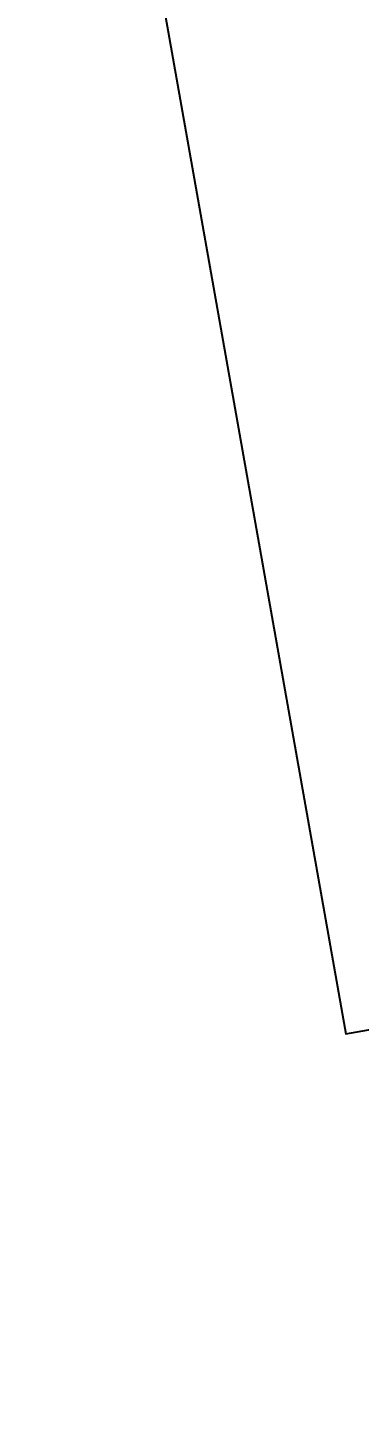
# Model space of a CAD drawing. Header units: millimetres. Extents: x 0 to 8967983, y -224399 to 13801.
# Drawn here: x 69280.73 to 69282.64, y -193809.95 to -193802.03 of the extents above; entities that cross this region are included whole.
import ezdxf
from ezdxf import colors
from ezdxf.entities.mleader import LeaderData, LeaderLine
from ezdxf.math import Vec2, Vec3

# ---------------------------------------------------------------- set-up
doc = ezdxf.new("R2010")
doc.units = ezdxf.units.MM
doc.header["$LTSCALE"] = 10
doc.layers.add('Архитектура', color=251, linetype='Continuous')
doc.layers.get('0').off()
doc.layers.get('0').freeze()
doc.styles.add('ISOCPEUR', font='isocpeur.TTF', dxfattribs={"width": 0.7})

# ---------------------------------------------------------------- blocks, each defined once
blk = doc.blocks.new('_DOTSMALL')
at = {"color": 0, "linetype": 'ByBlock', "const_width": 0.5}
blk.add_lwpolyline([(-0.0625, 0, 1), (0.0625, 0, 1)], format="xyb", close=True, dxfattribs=at)

msp = doc.modelspace()

# ---------------------------------------------------------------- linework, layer by layer
at = {"layer": 'Архитектура', "lineweight": 25, "transparency": 33554684}
msp.add_lwpolyline([(69281.5186, -193801.9387), (69282.5612, -193807.8213), (69284.482, -193807.4808), (69284.9972, -193806.8942), (69284.912, -193806.414), (69283.8316, -193806.6055), (69282.9592, -193801.6834)], dxfattribs=at)
msp.add_lwpolyline([(69281.5186, -193801.9387), (69282.5612, -193807.8213), (69284.482, -193807.4808), (69284.9972, -193806.8942), (69284.912, -193806.414), (69283.8316, -193806.6055), (69282.9592, -193801.6834)], dxfattribs=at)
msp.add_lwpolyline([(69281.5186, -193801.9387), (69282.5612, -193807.8213), (69284.482, -193807.4808), (69284.9972, -193806.8942), (69284.912, -193806.414), (69283.8316, -193806.6055), (69282.9592, -193801.6834)], dxfattribs=at)
msp.add_lwpolyline([(69281.5186, -193801.9387), (69282.5612, -193807.8213), (69284.482, -193807.4808), (69284.9972, -193806.8942), (69284.912, -193806.414), (69283.8316, -193806.6055), (69282.9592, -193801.6834)], dxfattribs=at)
msp.add_lwpolyline([(69281.5186, -193801.9387), (69282.5612, -193807.8213), (69284.482, -193807.4808), (69284.9972, -193806.8942), (69284.912, -193806.414), (69283.8316, -193806.6055), (69282.9592, -193801.6834)], dxfattribs=at)
msp.add_lwpolyline([(69281.5186, -193801.9387), (69282.5612, -193807.8213), (69284.482, -193807.4808), (69284.9972, -193806.8942), (69284.912, -193806.414), (69283.8316, -193806.6055), (69282.9592, -193801.6834)], dxfattribs=at)
msp.add_lwpolyline([(69281.5186, -193801.9387), (69282.5612, -193807.8213), (69284.482, -193807.4808), (69284.9972, -193806.8942), (69284.912, -193806.414), (69283.8316, -193806.6055), (69282.9592, -193801.6834)], dxfattribs=at)
msp.add_lwpolyline([(69281.5186, -193801.9387), (69282.5612, -193807.8213), (69284.482, -193807.4808), (69284.9972, -193806.8942), (69284.912, -193806.414), (69283.8316, -193806.6055), (69282.9592, -193801.6834)], dxfattribs=at)
msp.add_lwpolyline([(69281.5186, -193801.9387), (69282.5612, -193807.8213), (69284.482, -193807.4808), (69284.9972, -193806.8942), (69284.912, -193806.414), (69283.8316, -193806.6055), (69282.9592, -193801.6834)], dxfattribs=at)
msp.add_lwpolyline([(69281.5186, -193801.9387), (69282.5612, -193807.8213), (69284.482, -193807.4808), (69284.9972, -193806.8942), (69284.912, -193806.414), (69283.8316, -193806.6055), (69282.9592, -193801.6834)], dxfattribs=at)
msp.add_lwpolyline([(69281.5186, -193801.9387), (69282.5612, -193807.8213), (69284.482, -193807.4808), (69284.9972, -193806.8942), (69284.912, -193806.414), (69283.8316, -193806.6055), (69282.9592, -193801.6834)], dxfattribs=at)
msp.add_lwpolyline([(69281.5186, -193801.9387), (69282.5612, -193807.8213), (69284.482, -193807.4808), (69284.9972, -193806.8942), (69284.912, -193806.414), (69283.8316, -193806.6055), (69282.9592, -193801.6834)], dxfattribs=at)
msp.add_lwpolyline([(69281.5186, -193801.9387), (69282.5612, -193807.8213), (69284.482, -193807.4808), (69284.9972, -193806.8942), (69284.912, -193806.414), (69283.8316, -193806.6055), (69282.9592, -193801.6834)], dxfattribs=at)
msp.add_lwpolyline([(69281.5186, -193801.9387), (69282.5612, -193807.8213), (69284.482, -193807.4808), (69284.9972, -193806.8942), (69284.912, -193806.414), (69283.8316, -193806.6055), (69282.9592, -193801.6834)], dxfattribs=at)
msp.add_lwpolyline([(69281.5186, -193801.9387), (69282.5612, -193807.8213), (69284.482, -193807.4808), (69284.9972, -193806.8942), (69284.912, -193806.414), (69283.8316, -193806.6055), (69282.9592, -193801.6834)], dxfattribs=at)
msp.add_lwpolyline([(69281.5186, -193801.9387), (69282.5612, -193807.8213), (69284.482, -193807.4808), (69284.9972, -193806.8942), (69284.912, -193806.414), (69283.8316, -193806.6055), (69282.9592, -193801.6834)], dxfattribs=at)
msp.add_lwpolyline([(69281.5186, -193801.9387), (69282.5612, -193807.8213), (69284.482, -193807.4808), (69284.9972, -193806.8942), (69284.912, -193806.414), (69283.8316, -193806.6055), (69282.9592, -193801.6834)], dxfattribs=at)
msp.add_lwpolyline([(69281.5186, -193801.9387), (69282.5612, -193807.8213), (69284.482, -193807.4808), (69284.9972, -193806.8942), (69284.912, -193806.414), (69283.8316, -193806.6055), (69282.9592, -193801.6834)], dxfattribs=at)
msp.add_lwpolyline([(69281.5186, -193801.9387), (69282.5612, -193807.8213), (69284.482, -193807.4808), (69284.9972, -193806.8942), (69284.912, -193806.414), (69283.8316, -193806.6055), (69282.9592, -193801.6834)], dxfattribs=at)
msp.add_lwpolyline([(69281.5186, -193801.9387), (69282.5612, -193807.8213), (69284.482, -193807.4808), (69284.9972, -193806.8942), (69284.912, -193806.414), (69283.8316, -193806.6055), (69282.9592, -193801.6834)], dxfattribs=at)
msp.add_lwpolyline([(69281.5186, -193801.9387), (69282.5612, -193807.8213), (69284.482, -193807.4808), (69284.9972, -193806.8942), (69284.912, -193806.414), (69283.8316, -193806.6055), (69282.9592, -193801.6834)], dxfattribs=at)
msp.add_lwpolyline([(69281.5186, -193801.9387), (69282.5612, -193807.8213), (69284.482, -193807.4808), (69284.9972, -193806.8942), (69284.912, -193806.414), (69283.8316, -193806.6055), (69282.9592, -193801.6834)], dxfattribs=at)
msp.add_lwpolyline([(69281.5186, -193801.9387), (69282.5612, -193807.8213), (69284.482, -193807.4808), (69284.9972, -193806.8942), (69284.912, -193806.414), (69283.8316, -193806.6055), (69282.9592, -193801.6834)], dxfattribs=at)
msp.add_lwpolyline([(69281.5186, -193801.9387), (69282.5612, -193807.8213), (69284.482, -193807.4808), (69284.9972, -193806.8942), (69284.912, -193806.414), (69283.8316, -193806.6055), (69282.9592, -193801.6834)], dxfattribs=at)
msp.add_lwpolyline([(69281.5186, -193801.9387), (69282.5612, -193807.8213), (69284.482, -193807.4808), (69284.9972, -193806.8942), (69284.912, -193806.414), (69283.8316, -193806.6055), (69282.9592, -193801.6834)], dxfattribs=at)
msp.add_lwpolyline([(69281.5186, -193801.9387), (69282.5612, -193807.8213), (69284.482, -193807.4808), (69284.9972, -193806.8942), (69284.912, -193806.414), (69283.8316, -193806.6055), (69282.9592, -193801.6834)], dxfattribs=at)
msp.add_lwpolyline([(69281.5186, -193801.9387), (69282.5612, -193807.8213), (69284.482, -193807.4808), (69284.9972, -193806.8942), (69284.912, -193806.414), (69283.8316, -193806.6055), (69282.9592, -193801.6834)], dxfattribs=at)
msp.add_lwpolyline([(69281.5186, -193801.9387), (69282.5612, -193807.8213), (69284.482, -193807.4808), (69284.9972, -193806.8942), (69284.912, -193806.414), (69283.8316, -193806.6055), (69282.9592, -193801.6834)], dxfattribs=at)
msp.add_lwpolyline([(69281.5186, -193801.9387), (69282.5612, -193807.8213), (69284.482, -193807.4808), (69284.9972, -193806.8942), (69284.912, -193806.414), (69283.8316, -193806.6055), (69282.9592, -193801.6834)], dxfattribs=at)
msp.add_lwpolyline([(69281.5186, -193801.9387), (69282.5612, -193807.8213), (69284.482, -193807.4808), (69284.9972, -193806.8942), (69284.912, -193806.414), (69283.8316, -193806.6055), (69282.9592, -193801.6834)], dxfattribs=at)
msp.add_lwpolyline([(69281.5186, -193801.9387), (69282.5612, -193807.8213), (69284.482, -193807.4808), (69284.9972, -193806.8942), (69284.912, -193806.414), (69283.8316, -193806.6055), (69282.9592, -193801.6834)], dxfattribs=at)
msp.add_lwpolyline([(69281.5186, -193801.9387), (69282.5612, -193807.8213), (69284.482, -193807.4808), (69284.9972, -193806.8942), (69284.912, -193806.414), (69283.8316, -193806.6055), (69282.9592, -193801.6834)], dxfattribs=at)
msp.add_lwpolyline([(69281.5186, -193801.9387), (69282.5612, -193807.8213), (69284.482, -193807.4808), (69284.9972, -193806.8942), (69284.912, -193806.414), (69283.8316, -193806.6055), (69282.9592, -193801.6834)], dxfattribs=at)
msp.add_lwpolyline([(69281.5186, -193801.9387), (69282.5612, -193807.8213), (69284.482, -193807.4808), (69284.9972, -193806.8942), (69284.912, -193806.414), (69283.8316, -193806.6055), (69282.9592, -193801.6834)], dxfattribs=at)
msp.add_lwpolyline([(69281.5186, -193801.9387), (69282.5612, -193807.8213), (69284.482, -193807.4808), (69284.9972, -193806.8942), (69284.912, -193806.414), (69283.8316, -193806.6055), (69282.9592, -193801.6834)], dxfattribs=at)
msp.add_lwpolyline([(69281.5186, -193801.9387), (69282.5612, -193807.8213), (69284.482, -193807.4808), (69284.9972, -193806.8942), (69284.912, -193806.414), (69283.8316, -193806.6055), (69282.9592, -193801.6834)], dxfattribs=at)
msp.add_lwpolyline([(69281.5186, -193801.9387), (69282.5612, -193807.8213), (69284.482, -193807.4808), (69284.9972, -193806.8942), (69284.912, -193806.414), (69283.8316, -193806.6055), (69282.9592, -193801.6834)], dxfattribs=at)
msp.add_lwpolyline([(69281.5186, -193801.9387), (69282.5612, -193807.8213), (69284.482, -193807.4808), (69284.9972, -193806.8942), (69284.912, -193806.414), (69283.8316, -193806.6055), (69282.9592, -193801.6834)], dxfattribs=at)
msp.add_lwpolyline([(69281.5186, -193801.9387), (69282.5612, -193807.8213), (69284.482, -193807.4808), (69284.9972, -193806.8942), (69284.912, -193806.414), (69283.8316, -193806.6055), (69282.9592, -193801.6834)], dxfattribs=at)
msp.add_lwpolyline([(69281.5186, -193801.9387), (69282.5612, -193807.8213), (69284.482, -193807.4808), (69284.9972, -193806.8942), (69284.912, -193806.414), (69283.8316, -193806.6055), (69282.9592, -193801.6834)], dxfattribs=at)
msp.add_lwpolyline([(69281.5186, -193801.9387), (69282.5612, -193807.8213), (69284.482, -193807.4808), (69284.9972, -193806.8942), (69284.912, -193806.414), (69283.8316, -193806.6055), (69282.9592, -193801.6834)], dxfattribs=at)
msp.add_lwpolyline([(69281.5186, -193801.9387), (69282.5612, -193807.8213), (69284.482, -193807.4808), (69284.9972, -193806.8942), (69284.912, -193806.414), (69283.8316, -193806.6055), (69282.9592, -193801.6834)], dxfattribs=at)
msp.add_lwpolyline([(69281.5186, -193801.9387), (69282.5612, -193807.8213), (69284.482, -193807.4808), (69284.9972, -193806.8942), (69284.912, -193806.414), (69283.8316, -193806.6055), (69282.9592, -193801.6834)], dxfattribs=at)
msp.add_lwpolyline([(69281.5186, -193801.9387), (69282.5612, -193807.8213), (69284.482, -193807.4808), (69284.9972, -193806.8942), (69284.912, -193806.414), (69283.8316, -193806.6055), (69282.9592, -193801.6834)], dxfattribs=at)
msp.add_lwpolyline([(69281.5186, -193801.9387), (69282.5612, -193807.8213), (69284.482, -193807.4808), (69284.9972, -193806.8942), (69284.912, -193806.414), (69283.8316, -193806.6055), (69282.9592, -193801.6834)], dxfattribs=at)
msp.add_lwpolyline([(69281.5186, -193801.9387), (69282.5612, -193807.8213), (69284.482, -193807.4808), (69284.9972, -193806.8942), (69284.912, -193806.414), (69283.8316, -193806.6055), (69282.9592, -193801.6834)], dxfattribs=at)
msp.add_lwpolyline([(69281.5186, -193801.9387), (69282.5612, -193807.8213), (69284.482, -193807.4808), (69284.9972, -193806.8942), (69284.912, -193806.414), (69283.8316, -193806.6055), (69282.9592, -193801.6834)], dxfattribs=at)
msp.add_lwpolyline([(69281.5186, -193801.9387), (69282.5612, -193807.8213), (69284.482, -193807.4808), (69284.9972, -193806.8942), (69284.912, -193806.414), (69283.8316, -193806.6055), (69282.9592, -193801.6834)], dxfattribs=at)
msp.add_lwpolyline([(69281.5186, -193801.9387), (69282.5612, -193807.8213), (69284.482, -193807.4808), (69284.9972, -193806.8942), (69284.912, -193806.414), (69283.8316, -193806.6055), (69282.9592, -193801.6834)], dxfattribs=at)
msp.add_lwpolyline([(69281.5186, -193801.9387), (69282.5612, -193807.8213), (69284.482, -193807.4808), (69284.9972, -193806.8942), (69284.912, -193806.414), (69283.8316, -193806.6055), (69282.9592, -193801.6834)], dxfattribs=at)
msp.add_lwpolyline([(69281.5186, -193801.9387), (69282.5612, -193807.8213), (69284.482, -193807.4808), (69284.9972, -193806.8942), (69284.912, -193806.414), (69283.8316, -193806.6055), (69282.9592, -193801.6834)], dxfattribs=at)
msp.add_lwpolyline([(69281.5186, -193801.9387), (69282.5612, -193807.8213), (69284.482, -193807.4808), (69284.9972, -193806.8942), (69284.912, -193806.414), (69283.8316, -193806.6055), (69282.9592, -193801.6834)], dxfattribs=at)
msp.add_lwpolyline([(69281.5186, -193801.9387), (69282.5612, -193807.8213), (69284.482, -193807.4808), (69284.9972, -193806.8942), (69284.912, -193806.414), (69283.8316, -193806.6055), (69282.9592, -193801.6834)], dxfattribs=at)
msp.add_lwpolyline([(69281.5186, -193801.9387), (69282.5612, -193807.8213), (69284.482, -193807.4808), (69284.9972, -193806.8942), (69284.912, -193806.414), (69283.8316, -193806.6055), (69282.9592, -193801.6834)], dxfattribs=at)
msp.add_lwpolyline([(69281.5186, -193801.9387), (69282.5612, -193807.8213), (69284.482, -193807.4808), (69284.9972, -193806.8942), (69284.912, -193806.414), (69283.8316, -193806.6055), (69282.9592, -193801.6834)], dxfattribs=at)
msp.add_lwpolyline([(69281.5186, -193801.9387), (69282.5612, -193807.8213), (69284.482, -193807.4808), (69284.9972, -193806.8942), (69284.912, -193806.414), (69283.8316, -193806.6055), (69282.9592, -193801.6834)], dxfattribs=at)
msp.add_lwpolyline([(69281.5186, -193801.9387), (69282.5612, -193807.8213), (69284.482, -193807.4808), (69284.9972, -193806.8942), (69284.912, -193806.414), (69283.8316, -193806.6055), (69282.9592, -193801.6834)], dxfattribs=at)
msp.add_lwpolyline([(69281.5186, -193801.9387), (69282.5612, -193807.8213), (69284.482, -193807.4808), (69284.9972, -193806.8942), (69284.912, -193806.414), (69283.8316, -193806.6055), (69282.9592, -193801.6834)], dxfattribs=at)
msp.add_lwpolyline([(69281.5186, -193801.9387), (69282.5612, -193807.8213), (69284.482, -193807.4808), (69284.9972, -193806.8942), (69284.912, -193806.414), (69283.8316, -193806.6055), (69282.9592, -193801.6834)], dxfattribs=at)
msp.add_lwpolyline([(69281.5186, -193801.9387), (69282.5612, -193807.8213), (69284.482, -193807.4808), (69284.9972, -193806.8942), (69284.912, -193806.414), (69283.8316, -193806.6055), (69282.9592, -193801.6834)], dxfattribs=at)
msp.add_lwpolyline([(69281.5186, -193801.9387), (69282.5612, -193807.8213), (69284.482, -193807.4808), (69284.9972, -193806.8942), (69284.912, -193806.414), (69283.8316, -193806.6055), (69282.9592, -193801.6834)], dxfattribs=at)
msp.add_lwpolyline([(69281.5186, -193801.9387), (69282.5612, -193807.8213), (69284.482, -193807.4808), (69284.9972, -193806.8942), (69284.912, -193806.414), (69283.8316, -193806.6055), (69282.9592, -193801.6834)], dxfattribs=at)
msp.add_lwpolyline([(69281.5186, -193801.9387), (69282.5612, -193807.8213), (69284.482, -193807.4808), (69284.9972, -193806.8942), (69284.912, -193806.414), (69283.8316, -193806.6055), (69282.9592, -193801.6834)], dxfattribs=at)
msp.add_lwpolyline([(69281.5186, -193801.9387), (69282.5612, -193807.8213), (69284.482, -193807.4808), (69284.9972, -193806.8942), (69284.912, -193806.414), (69283.8316, -193806.6055), (69282.9592, -193801.6834)], dxfattribs=at)
msp.add_lwpolyline([(69281.5186, -193801.9387), (69282.5612, -193807.8213), (69284.482, -193807.4808), (69284.9972, -193806.8942), (69284.912, -193806.414), (69283.8316, -193806.6055), (69282.9592, -193801.6834)], dxfattribs=at)
msp.add_lwpolyline([(69281.5186, -193801.9387), (69282.5612, -193807.8213), (69284.482, -193807.4808), (69284.9972, -193806.8942), (69284.912, -193806.414), (69283.8316, -193806.6055), (69282.9592, -193801.6834)], dxfattribs=at)
msp.add_lwpolyline([(69281.5186, -193801.9387), (69282.5612, -193807.8213), (69284.482, -193807.4808), (69284.9972, -193806.8942), (69284.912, -193806.414), (69283.8316, -193806.6055), (69282.9592, -193801.6834)], dxfattribs=at)
msp.add_lwpolyline([(69281.5186, -193801.9387), (69282.5612, -193807.8213), (69284.482, -193807.4808), (69284.9972, -193806.8942), (69284.912, -193806.414), (69283.8316, -193806.6055), (69282.9592, -193801.6834)], dxfattribs=at)
msp.add_lwpolyline([(69281.5186, -193801.9387), (69282.5612, -193807.8213), (69284.482, -193807.4808), (69284.9972, -193806.8942), (69284.912, -193806.414), (69283.8316, -193806.6055), (69282.9592, -193801.6834)], dxfattribs=at)
msp.add_lwpolyline([(69281.5186, -193801.9387), (69282.5612, -193807.8213), (69284.482, -193807.4808), (69284.9972, -193806.8942), (69284.912, -193806.414), (69283.8316, -193806.6055), (69282.9592, -193801.6834)], dxfattribs=at)
msp.add_lwpolyline([(69281.5186, -193801.9387), (69282.5612, -193807.8213), (69284.482, -193807.4808), (69284.9972, -193806.8942), (69284.912, -193806.414), (69283.8316, -193806.6055), (69282.9592, -193801.6834)], dxfattribs=at)
msp.add_lwpolyline([(69281.5186, -193801.9387), (69282.5612, -193807.8213), (69284.482, -193807.4808), (69284.9972, -193806.8942), (69284.912, -193806.414), (69283.8316, -193806.6055), (69282.9592, -193801.6834)], dxfattribs=at)
msp.add_lwpolyline([(69281.5186, -193801.9387), (69282.5612, -193807.8213), (69284.482, -193807.4808), (69284.9972, -193806.8942), (69284.912, -193806.414), (69283.8316, -193806.6055), (69282.9592, -193801.6834)], dxfattribs=at)
msp.add_lwpolyline([(69281.5186, -193801.9387), (69282.5612, -193807.8213), (69284.482, -193807.4808), (69284.9972, -193806.8942), (69284.912, -193806.414), (69283.8316, -193806.6055), (69282.9592, -193801.6834)], dxfattribs=at)
msp.add_lwpolyline([(69281.5186, -193801.9387), (69282.5612, -193807.8213), (69284.482, -193807.4808), (69284.9972, -193806.8942), (69284.912, -193806.414), (69283.8316, -193806.6055), (69282.9592, -193801.6834)], dxfattribs=at)
msp.add_lwpolyline([(69281.5186, -193801.9387), (69282.5612, -193807.8213), (69284.482, -193807.4808), (69284.9972, -193806.8942), (69284.912, -193806.414), (69283.8316, -193806.6055), (69282.9592, -193801.6834)], dxfattribs=at)
msp.add_lwpolyline([(69281.5186, -193801.9387), (69282.5612, -193807.8213), (69284.482, -193807.4808), (69284.9972, -193806.8942), (69284.912, -193806.414), (69283.8316, -193806.6055), (69282.9592, -193801.6834)], dxfattribs=at)
msp.add_lwpolyline([(69281.5186, -193801.9387), (69282.5612, -193807.8213), (69284.482, -193807.4808), (69284.9972, -193806.8942), (69284.912, -193806.414), (69283.8316, -193806.6055), (69282.9592, -193801.6834)], dxfattribs=at)
msp.add_lwpolyline([(69281.5186, -193801.9387), (69282.5612, -193807.8213), (69284.482, -193807.4808), (69284.9972, -193806.8942), (69284.912, -193806.414), (69283.8316, -193806.6055), (69282.9592, -193801.6834)], dxfattribs=at)
msp.add_lwpolyline([(69281.5186, -193801.9387), (69282.5612, -193807.8213), (69284.482, -193807.4808), (69284.9972, -193806.8942), (69284.912, -193806.414), (69283.8316, -193806.6055), (69282.9592, -193801.6834)], dxfattribs=at)
msp.add_lwpolyline([(69281.5186, -193801.9387), (69282.5612, -193807.8213), (69284.482, -193807.4808), (69284.9972, -193806.8942), (69284.912, -193806.414), (69283.8316, -193806.6055), (69282.9592, -193801.6834)], dxfattribs=at)
msp.add_lwpolyline([(69281.5186, -193801.9387), (69282.5612, -193807.8213), (69284.482, -193807.4808), (69284.9972, -193806.8942), (69284.912, -193806.414), (69283.8316, -193806.6055), (69282.9592, -193801.6834)], dxfattribs=at)
msp.add_lwpolyline([(69281.5186, -193801.9387), (69282.5612, -193807.8213), (69284.482, -193807.4808), (69284.9972, -193806.8942), (69284.912, -193806.414), (69283.8316, -193806.6055), (69282.9592, -193801.6834)], dxfattribs=at)
msp.add_lwpolyline([(69281.5186, -193801.9387), (69282.5612, -193807.8213), (69284.482, -193807.4808), (69284.9972, -193806.8942), (69284.912, -193806.414), (69283.8316, -193806.6055), (69282.9592, -193801.6834)], dxfattribs=at)
msp.add_lwpolyline([(69281.5186, -193801.9387), (69282.5612, -193807.8213), (69284.482, -193807.4808), (69284.9972, -193806.8942), (69284.912, -193806.414), (69283.8316, -193806.6055), (69282.9592, -193801.6834)], dxfattribs=at)
msp.add_lwpolyline([(69281.5186, -193801.9387), (69282.5612, -193807.8213), (69284.482, -193807.4808), (69284.9972, -193806.8942), (69284.912, -193806.414), (69283.8316, -193806.6055), (69282.9592, -193801.6834)], dxfattribs=at)
msp.add_lwpolyline([(69281.5186, -193801.9387), (69282.5612, -193807.8213), (69284.482, -193807.4808), (69284.9972, -193806.8942), (69284.912, -193806.414), (69283.8316, -193806.6055), (69282.9592, -193801.6834)], dxfattribs=at)
msp.add_lwpolyline([(69281.5186, -193801.9387), (69282.5612, -193807.8213), (69284.482, -193807.4808), (69284.9972, -193806.8942), (69284.912, -193806.414), (69283.8316, -193806.6055), (69282.9592, -193801.6834)], dxfattribs=at)
msp.add_lwpolyline([(69281.5186, -193801.9387), (69282.5612, -193807.8213), (69284.482, -193807.4808), (69284.9972, -193806.8942), (69284.912, -193806.414), (69283.8316, -193806.6055), (69282.9592, -193801.6834)], dxfattribs=at)
msp.add_lwpolyline([(69281.5186, -193801.9387), (69282.5612, -193807.8213), (69284.482, -193807.4808), (69284.9972, -193806.8942), (69284.912, -193806.414), (69283.8316, -193806.6055), (69282.9592, -193801.6834)], dxfattribs=at)
msp.add_lwpolyline([(69281.5186, -193801.9387), (69282.5612, -193807.8213), (69284.482, -193807.4808), (69284.9972, -193806.8942), (69284.912, -193806.414), (69283.8316, -193806.6055), (69282.9592, -193801.6834)], dxfattribs=at)
msp.add_lwpolyline([(69281.5186, -193801.9387), (69282.5612, -193807.8213), (69284.482, -193807.4808), (69284.9972, -193806.8942), (69284.912, -193806.414), (69283.8316, -193806.6055), (69282.9592, -193801.6834)], dxfattribs=at)
msp.add_lwpolyline([(69281.5186, -193801.9387), (69282.5612, -193807.8213), (69284.482, -193807.4808), (69284.9972, -193806.8942), (69284.912, -193806.414), (69283.8316, -193806.6055), (69282.9592, -193801.6834)], dxfattribs=at)
msp.add_lwpolyline([(69281.5186, -193801.9387), (69282.5612, -193807.8213), (69284.482, -193807.4808), (69284.9972, -193806.8942), (69284.912, -193806.414), (69283.8316, -193806.6055), (69282.9592, -193801.6834)], dxfattribs=at)
msp.add_lwpolyline([(69281.5186, -193801.9387), (69282.5612, -193807.8213), (69284.482, -193807.4808), (69284.9972, -193806.8942), (69284.912, -193806.414), (69283.8316, -193806.6055), (69282.9592, -193801.6834)], dxfattribs=at)
msp.add_lwpolyline([(69281.5186, -193801.9387), (69282.5612, -193807.8213), (69284.482, -193807.4808), (69284.9972, -193806.8942), (69284.912, -193806.414), (69283.8316, -193806.6055), (69282.9592, -193801.6834)], dxfattribs=at)
msp.add_lwpolyline([(69281.5186, -193801.9387), (69282.5612, -193807.8213), (69284.482, -193807.4808), (69284.9972, -193806.8942), (69284.912, -193806.414), (69283.8316, -193806.6055), (69282.9592, -193801.6834)], dxfattribs=at)
msp.add_lwpolyline([(69281.5186, -193801.9387), (69282.5612, -193807.8213), (69284.482, -193807.4808), (69284.9972, -193806.8942), (69284.912, -193806.414), (69283.8316, -193806.6055), (69282.9592, -193801.6834)], dxfattribs=at)
msp.add_lwpolyline([(69281.5186, -193801.9387), (69282.5612, -193807.8213), (69284.482, -193807.4808), (69284.9972, -193806.8942), (69284.912, -193806.414), (69283.8316, -193806.6055), (69282.9592, -193801.6834)], dxfattribs=at)
msp.add_lwpolyline([(69281.5186, -193801.9387), (69282.5612, -193807.8213), (69284.482, -193807.4808), (69284.9972, -193806.8942), (69284.912, -193806.414), (69283.8316, -193806.6055), (69282.9592, -193801.6834)], dxfattribs=at)
msp.add_lwpolyline([(69281.5186, -193801.9387), (69282.5612, -193807.8213), (69284.482, -193807.4808), (69284.9972, -193806.8942), (69284.912, -193806.414), (69283.8316, -193806.6055), (69282.9592, -193801.6834)], dxfattribs=at)
msp.add_lwpolyline([(69281.5186, -193801.9387), (69282.5612, -193807.8213), (69284.482, -193807.4808), (69284.9972, -193806.8942), (69284.912, -193806.414), (69283.8316, -193806.6055), (69282.9592, -193801.6834)], dxfattribs=at)
msp.add_lwpolyline([(69281.5186, -193801.9387), (69282.5612, -193807.8213), (69284.482, -193807.4808), (69284.9972, -193806.8942), (69284.912, -193806.414), (69283.8316, -193806.6055), (69282.9592, -193801.6834)], dxfattribs=at)
msp.add_lwpolyline([(69281.5186, -193801.9387), (69282.5612, -193807.8213), (69284.482, -193807.4808), (69284.9972, -193806.8942), (69284.912, -193806.414), (69283.8316, -193806.6055), (69282.9592, -193801.6834)], dxfattribs=at)
msp.add_lwpolyline([(69281.5186, -193801.9387), (69282.5612, -193807.8213), (69284.482, -193807.4808), (69284.9972, -193806.8942), (69284.912, -193806.414), (69283.8316, -193806.6055), (69282.9592, -193801.6834)], dxfattribs=at)
msp.add_lwpolyline([(69281.5186, -193801.9387), (69282.5612, -193807.8213), (69284.482, -193807.4808), (69284.9972, -193806.8942), (69284.912, -193806.414), (69283.8316, -193806.6055), (69282.9592, -193801.6834)], dxfattribs=at)
msp.add_lwpolyline([(69281.5186, -193801.9387), (69282.5612, -193807.8213), (69284.482, -193807.4808), (69284.9972, -193806.8942), (69284.912, -193806.414), (69283.8316, -193806.6055), (69282.9592, -193801.6834)], dxfattribs=at)
msp.add_lwpolyline([(69281.5186, -193801.9387), (69282.5612, -193807.8213), (69284.482, -193807.4808), (69284.9972, -193806.8942), (69284.912, -193806.414), (69283.8316, -193806.6055), (69282.9592, -193801.6834)], dxfattribs=at)
msp.add_lwpolyline([(69281.5186, -193801.9387), (69282.5612, -193807.8213), (69284.482, -193807.4808), (69284.9972, -193806.8942), (69284.912, -193806.414), (69283.8316, -193806.6055), (69282.9592, -193801.6834)], dxfattribs=at)
msp.add_lwpolyline([(69281.5186, -193801.9387), (69282.5612, -193807.8213), (69284.482, -193807.4808), (69284.9972, -193806.8942), (69284.912, -193806.414), (69283.8316, -193806.6055), (69282.9592, -193801.6834)], dxfattribs=at)
msp.add_lwpolyline([(69281.5186, -193801.9387), (69282.5612, -193807.8213), (69284.482, -193807.4808), (69284.9972, -193806.8942), (69284.912, -193806.414), (69283.8316, -193806.6055), (69282.9592, -193801.6834)], dxfattribs=at)
msp.add_lwpolyline([(69281.5186, -193801.9387), (69282.5612, -193807.8213), (69284.482, -193807.4808), (69284.9972, -193806.8942), (69284.912, -193806.414), (69283.8316, -193806.6055), (69282.9592, -193801.6834)], dxfattribs=at)
msp.add_lwpolyline([(69281.5186, -193801.9387), (69282.5612, -193807.8213), (69284.482, -193807.4808), (69284.9972, -193806.8942), (69284.912, -193806.414), (69283.8316, -193806.6055), (69282.9592, -193801.6834)], dxfattribs=at)
msp.add_lwpolyline([(69281.5186, -193801.9387), (69282.5612, -193807.8213), (69284.482, -193807.4808), (69284.9972, -193806.8942), (69284.912, -193806.414), (69283.8316, -193806.6055), (69282.9592, -193801.6834)], dxfattribs=at)
msp.add_lwpolyline([(69281.5186, -193801.9387), (69282.5612, -193807.8213), (69284.482, -193807.4808), (69284.9972, -193806.8942), (69284.912, -193806.414), (69283.8316, -193806.6055), (69282.9592, -193801.6834)], dxfattribs=at)
msp.add_lwpolyline([(69281.5186, -193801.9387), (69282.5612, -193807.8213), (69284.482, -193807.4808), (69284.9972, -193806.8942), (69284.912, -193806.414), (69283.8316, -193806.6055), (69282.9592, -193801.6834)], dxfattribs=at)
msp.add_lwpolyline([(69281.5186, -193801.9387), (69282.5612, -193807.8213), (69284.482, -193807.4808), (69284.9972, -193806.8942), (69284.912, -193806.414), (69283.8316, -193806.6055), (69282.9592, -193801.6834)], dxfattribs=at)
msp.add_lwpolyline([(69281.5186, -193801.9387), (69282.5612, -193807.8213), (69284.482, -193807.4808), (69284.9972, -193806.8942), (69284.912, -193806.414), (69283.8316, -193806.6055), (69282.9592, -193801.6834)], dxfattribs=at)
msp.add_lwpolyline([(69281.5186, -193801.9387), (69282.5612, -193807.8213), (69284.482, -193807.4808), (69284.9972, -193806.8942), (69284.912, -193806.414), (69283.8316, -193806.6055), (69282.9592, -193801.6834)], dxfattribs=at)
msp.add_lwpolyline([(69281.5186, -193801.9387), (69282.5612, -193807.8213), (69284.482, -193807.4808), (69284.9972, -193806.8942), (69284.912, -193806.414), (69283.8316, -193806.6055), (69282.9592, -193801.6834)], dxfattribs=at)
msp.add_lwpolyline([(69281.5186, -193801.9387), (69282.5612, -193807.8213), (69284.482, -193807.4808), (69284.9972, -193806.8942), (69284.912, -193806.414), (69283.8316, -193806.6055), (69282.9592, -193801.6834)], dxfattribs=at)
msp.add_lwpolyline([(69281.5186, -193801.9387), (69282.5612, -193807.8213), (69284.482, -193807.4808), (69284.9972, -193806.8942), (69284.912, -193806.414), (69283.8316, -193806.6055), (69282.9592, -193801.6834)], dxfattribs=at)
msp.add_lwpolyline([(69281.5186, -193801.9387), (69282.5612, -193807.8213), (69284.482, -193807.4808), (69284.9972, -193806.8942), (69284.912, -193806.414), (69283.8316, -193806.6055), (69282.9592, -193801.6834)], dxfattribs=at)
msp.add_lwpolyline([(69281.5186, -193801.9387), (69282.5612, -193807.8213), (69284.482, -193807.4808), (69284.9972, -193806.8942), (69284.912, -193806.414), (69283.8316, -193806.6055), (69282.9592, -193801.6834)], dxfattribs=at)
msp.add_lwpolyline([(69281.5186, -193801.9387), (69282.5612, -193807.8213), (69284.482, -193807.4808), (69284.9972, -193806.8942), (69284.912, -193806.414), (69283.8316, -193806.6055), (69282.9592, -193801.6834)], dxfattribs=at)
msp.add_lwpolyline([(69281.5186, -193801.9387), (69282.5612, -193807.8213), (69284.482, -193807.4808), (69284.9972, -193806.8942), (69284.912, -193806.414), (69283.8316, -193806.6055), (69282.9592, -193801.6834)], dxfattribs=at)
msp.add_lwpolyline([(69281.5186, -193801.9387), (69282.5612, -193807.8213), (69284.482, -193807.4808), (69284.9972, -193806.8942), (69284.912, -193806.414), (69283.8316, -193806.6055), (69282.9592, -193801.6834)], dxfattribs=at)
msp.add_lwpolyline([(69281.5186, -193801.9387), (69282.5612, -193807.8213), (69284.482, -193807.4808), (69284.9972, -193806.8942), (69284.912, -193806.414), (69283.8316, -193806.6055), (69282.9592, -193801.6834)], dxfattribs=at)
msp.add_lwpolyline([(69281.5186, -193801.9387), (69282.5612, -193807.8213), (69284.482, -193807.4808), (69284.9972, -193806.8942), (69284.912, -193806.414), (69283.8316, -193806.6055), (69282.9592, -193801.6834)], dxfattribs=at)
msp.add_lwpolyline([(69281.5186, -193801.9387), (69282.5612, -193807.8213), (69284.482, -193807.4808), (69284.9972, -193806.8942), (69284.912, -193806.414), (69283.8316, -193806.6055), (69282.9592, -193801.6834)], dxfattribs=at)
msp.add_lwpolyline([(69281.5186, -193801.9387), (69282.5612, -193807.8213), (69284.482, -193807.4808), (69284.9972, -193806.8942), (69284.912, -193806.414), (69283.8316, -193806.6055), (69282.9592, -193801.6834)], dxfattribs=at)
msp.add_lwpolyline([(69281.5186, -193801.9387), (69282.5612, -193807.8213), (69284.482, -193807.4808), (69284.9972, -193806.8942), (69284.912, -193806.414), (69283.8316, -193806.6055), (69282.9592, -193801.6834)], dxfattribs=at)
msp.add_lwpolyline([(69281.5186, -193801.9387), (69282.5612, -193807.8213), (69284.482, -193807.4808), (69284.9972, -193806.8942), (69284.912, -193806.414), (69283.8316, -193806.6055), (69282.9592, -193801.6834)], dxfattribs=at)
msp.add_lwpolyline([(69281.5186, -193801.9387), (69282.5612, -193807.8213), (69284.482, -193807.4808), (69284.9972, -193806.8942), (69284.912, -193806.414), (69283.8316, -193806.6055), (69282.9592, -193801.6834)], dxfattribs=at)
msp.add_lwpolyline([(69281.5186, -193801.9387), (69282.5612, -193807.8213), (69284.482, -193807.4808), (69284.9972, -193806.8942), (69284.912, -193806.414), (69283.8316, -193806.6055), (69282.9592, -193801.6834)], dxfattribs=at)
msp.add_lwpolyline([(69281.5186, -193801.9387), (69282.5612, -193807.8213), (69284.482, -193807.4808), (69284.9972, -193806.8942), (69284.912, -193806.414), (69283.8316, -193806.6055), (69282.9592, -193801.6834)], dxfattribs=at)
msp.add_lwpolyline([(69281.5186, -193801.9387), (69282.5612, -193807.8213), (69284.482, -193807.4808), (69284.9972, -193806.8942), (69284.912, -193806.414), (69283.8316, -193806.6055), (69282.9592, -193801.6834)], dxfattribs=at)
msp.add_lwpolyline([(69281.5186, -193801.9387), (69282.5612, -193807.8213), (69284.482, -193807.4808), (69284.9972, -193806.8942), (69284.912, -193806.414), (69283.8316, -193806.6055), (69282.9592, -193801.6834)], dxfattribs=at)
msp.add_lwpolyline([(69281.5186, -193801.9387), (69282.5612, -193807.8213), (69284.482, -193807.4808), (69284.9972, -193806.8942), (69284.912, -193806.414), (69283.8316, -193806.6055), (69282.9592, -193801.6834)], dxfattribs=at)
msp.add_lwpolyline([(69281.5186, -193801.9387), (69282.5612, -193807.8213), (69284.482, -193807.4808), (69284.9972, -193806.8942), (69284.912, -193806.414), (69283.8316, -193806.6055), (69282.9592, -193801.6834)], dxfattribs=at)
msp.add_lwpolyline([(69281.5186, -193801.9387), (69282.5612, -193807.8213), (69284.482, -193807.4808), (69284.9972, -193806.8942), (69284.912, -193806.414), (69283.8316, -193806.6055), (69282.9592, -193801.6834)], dxfattribs=at)
msp.add_lwpolyline([(69281.5186, -193801.9387), (69282.5612, -193807.8213), (69284.482, -193807.4808), (69284.9972, -193806.8942), (69284.912, -193806.414), (69283.8316, -193806.6055), (69282.9592, -193801.6834)], dxfattribs=at)
msp.add_lwpolyline([(69281.5186, -193801.9387), (69282.5612, -193807.8213), (69284.482, -193807.4808), (69284.9972, -193806.8942), (69284.912, -193806.414), (69283.8316, -193806.6055), (69282.9592, -193801.6834)], dxfattribs=at)
msp.add_lwpolyline([(69281.5186, -193801.9387), (69282.5612, -193807.8213), (69284.482, -193807.4808), (69284.9972, -193806.8942), (69284.912, -193806.414), (69283.8316, -193806.6055), (69282.9592, -193801.6834)], dxfattribs=at)
msp.add_lwpolyline([(69281.5186, -193801.9387), (69282.5612, -193807.8213), (69284.482, -193807.4808), (69284.9972, -193806.8942), (69284.912, -193806.414), (69283.8316, -193806.6055), (69282.9592, -193801.6834)], dxfattribs=at)
msp.add_lwpolyline([(69281.5186, -193801.9387), (69282.5612, -193807.8213), (69284.482, -193807.4808), (69284.9972, -193806.8942), (69284.912, -193806.414), (69283.8316, -193806.6055), (69282.9592, -193801.6834)], dxfattribs=at)
msp.add_lwpolyline([(69281.5186, -193801.9387), (69282.5612, -193807.8213), (69284.482, -193807.4808), (69284.9972, -193806.8942), (69284.912, -193806.414), (69283.8316, -193806.6055), (69282.9592, -193801.6834)], dxfattribs=at)
msp.add_lwpolyline([(69281.5186, -193801.9387), (69282.5612, -193807.8213), (69284.482, -193807.4808), (69284.9972, -193806.8942), (69284.912, -193806.414), (69283.8316, -193806.6055), (69282.9592, -193801.6834)], dxfattribs=at)
msp.add_lwpolyline([(69281.5186, -193801.9387), (69282.5612, -193807.8213), (69284.482, -193807.4808), (69284.9972, -193806.8942), (69284.912, -193806.414), (69283.8316, -193806.6055), (69282.9592, -193801.6834)], dxfattribs=at)
msp.add_lwpolyline([(69281.5186, -193801.9387), (69282.5612, -193807.8213), (69284.482, -193807.4808), (69284.9972, -193806.8942), (69284.912, -193806.414), (69283.8316, -193806.6055), (69282.9592, -193801.6834)], dxfattribs=at)
msp.add_lwpolyline([(69281.5186, -193801.9387), (69282.5612, -193807.8213), (69284.482, -193807.4808), (69284.9972, -193806.8942), (69284.912, -193806.414), (69283.8316, -193806.6055), (69282.9592, -193801.6834)], dxfattribs=at)
msp.add_lwpolyline([(69281.5186, -193801.9387), (69282.5612, -193807.8213), (69284.482, -193807.4808), (69284.9972, -193806.8942), (69284.912, -193806.414), (69283.8316, -193806.6055), (69282.9592, -193801.6834)], dxfattribs=at)
msp.add_lwpolyline([(69281.5186, -193801.9387), (69282.5612, -193807.8213), (69284.482, -193807.4808), (69284.9972, -193806.8942), (69284.912, -193806.414), (69283.8316, -193806.6055), (69282.9592, -193801.6834)], dxfattribs=at)
msp.add_lwpolyline([(69281.5186, -193801.9387), (69282.5612, -193807.8213), (69284.482, -193807.4808), (69284.9972, -193806.8942), (69284.912, -193806.414), (69283.8316, -193806.6055), (69282.9592, -193801.6834)], dxfattribs=at)
msp.add_lwpolyline([(69281.5186, -193801.9387), (69282.5612, -193807.8213), (69284.482, -193807.4808), (69284.9972, -193806.8942), (69284.912, -193806.414), (69283.8316, -193806.6055), (69282.9592, -193801.6834)], dxfattribs=at)
msp.add_lwpolyline([(69281.5186, -193801.9387), (69282.5612, -193807.8213), (69284.482, -193807.4808), (69284.9972, -193806.8942), (69284.912, -193806.414), (69283.8316, -193806.6055), (69282.9592, -193801.6834)], dxfattribs=at)
msp.add_lwpolyline([(69281.5186, -193801.9387), (69282.5612, -193807.8213), (69284.482, -193807.4808), (69284.9972, -193806.8942), (69284.912, -193806.414), (69283.8316, -193806.6055), (69282.9592, -193801.6834)], dxfattribs=at)
msp.add_lwpolyline([(69281.5186, -193801.9387), (69282.5612, -193807.8213), (69284.482, -193807.4808), (69284.9972, -193806.8942), (69284.912, -193806.414), (69283.8316, -193806.6055), (69282.9592, -193801.6834)], dxfattribs=at)
msp.add_lwpolyline([(69281.5186, -193801.9387), (69282.5612, -193807.8213), (69284.482, -193807.4808), (69284.9972, -193806.8942), (69284.912, -193806.414), (69283.8316, -193806.6055), (69282.9592, -193801.6834)], dxfattribs=at)
msp.add_lwpolyline([(69281.5186, -193801.9387), (69282.5612, -193807.8213), (69284.482, -193807.4808), (69284.9972, -193806.8942), (69284.912, -193806.414), (69283.8316, -193806.6055), (69282.9592, -193801.6834)], dxfattribs=at)
msp.add_lwpolyline([(69281.5186, -193801.9387), (69282.5612, -193807.8213), (69284.482, -193807.4808), (69284.9972, -193806.8942), (69284.912, -193806.414), (69283.8316, -193806.6055), (69282.9592, -193801.6834)], dxfattribs=at)
msp.add_lwpolyline([(69281.5186, -193801.9387), (69282.5612, -193807.8213), (69284.482, -193807.4808), (69284.9972, -193806.8942), (69284.912, -193806.414), (69283.8316, -193806.6055), (69282.9592, -193801.6834)], dxfattribs=at)
msp.add_lwpolyline([(69281.5186, -193801.9387), (69282.5612, -193807.8213), (69284.482, -193807.4808), (69284.9972, -193806.8942), (69284.912, -193806.414), (69283.8316, -193806.6055), (69282.9592, -193801.6834)], dxfattribs=at)
msp.add_lwpolyline([(69281.5186, -193801.9387), (69282.5612, -193807.8213), (69284.482, -193807.4808), (69284.9972, -193806.8942), (69284.912, -193806.414), (69283.8316, -193806.6055), (69282.9592, -193801.6834)], dxfattribs=at)
msp.add_lwpolyline([(69281.5186, -193801.9387), (69282.5612, -193807.8213), (69284.482, -193807.4808), (69284.9972, -193806.8942), (69284.912, -193806.414), (69283.8316, -193806.6055), (69282.9592, -193801.6834)], dxfattribs=at)
msp.add_lwpolyline([(69281.5186, -193801.9387), (69282.5612, -193807.8213), (69284.482, -193807.4808), (69284.9972, -193806.8942), (69284.912, -193806.414), (69283.8316, -193806.6055), (69282.9592, -193801.6834)], dxfattribs=at)
msp.add_lwpolyline([(69281.5186, -193801.9387), (69282.5612, -193807.8213), (69284.482, -193807.4808), (69284.9972, -193806.8942), (69284.912, -193806.414), (69283.8316, -193806.6055), (69282.9592, -193801.6834)], dxfattribs=at)
msp.add_lwpolyline([(69281.5186, -193801.9387), (69282.5612, -193807.8213), (69284.482, -193807.4808), (69284.9972, -193806.8942), (69284.912, -193806.414), (69283.8316, -193806.6055), (69282.9592, -193801.6834)], dxfattribs=at)
msp.add_lwpolyline([(69281.5186, -193801.9387), (69282.5612, -193807.8213), (69284.482, -193807.4808), (69284.9972, -193806.8942), (69284.912, -193806.414), (69283.8316, -193806.6055), (69282.9592, -193801.6834)], dxfattribs=at)
msp.add_lwpolyline([(69281.5186, -193801.9387), (69282.5612, -193807.8213), (69284.482, -193807.4808), (69284.9972, -193806.8942), (69284.912, -193806.414), (69283.8316, -193806.6055), (69282.9592, -193801.6834)], dxfattribs=at)
msp.add_lwpolyline([(69281.5186, -193801.9387), (69282.5612, -193807.8213), (69284.482, -193807.4808), (69284.9972, -193806.8942), (69284.912, -193806.414), (69283.8316, -193806.6055), (69282.9592, -193801.6834)], dxfattribs=at)
msp.add_lwpolyline([(69281.5186, -193801.9387), (69282.5612, -193807.8213), (69284.482, -193807.4808), (69284.9972, -193806.8942), (69284.912, -193806.414), (69283.8316, -193806.6055), (69282.9592, -193801.6834)], dxfattribs=at)
msp.add_lwpolyline([(69281.5186, -193801.9387), (69282.5612, -193807.8213), (69284.482, -193807.4808), (69284.9972, -193806.8942), (69284.912, -193806.414), (69283.8316, -193806.6055), (69282.9592, -193801.6834)], dxfattribs=at)
msp.add_lwpolyline([(69281.5186, -193801.9387), (69282.5612, -193807.8213), (69284.482, -193807.4808), (69284.9972, -193806.8942), (69284.912, -193806.414), (69283.8316, -193806.6055), (69282.9592, -193801.6834)], dxfattribs=at)
msp.add_lwpolyline([(69281.5186, -193801.9387), (69282.5612, -193807.8213), (69284.482, -193807.4808), (69284.9972, -193806.8942), (69284.912, -193806.414), (69283.8316, -193806.6055), (69282.9592, -193801.6834)], dxfattribs=at)
msp.add_lwpolyline([(69281.5186, -193801.9387), (69282.5612, -193807.8213), (69284.482, -193807.4808), (69284.9972, -193806.8942), (69284.912, -193806.414), (69283.8316, -193806.6055), (69282.9592, -193801.6834)], dxfattribs=at)
msp.add_lwpolyline([(69281.5186, -193801.9387), (69282.5612, -193807.8213), (69284.482, -193807.4808), (69284.9972, -193806.8942), (69284.912, -193806.414), (69283.8316, -193806.6055), (69282.9592, -193801.6834)], dxfattribs=at)
msp.add_lwpolyline([(69281.5186, -193801.9387), (69282.5612, -193807.8213), (69284.482, -193807.4808), (69284.9972, -193806.8942), (69284.912, -193806.414), (69283.8316, -193806.6055), (69282.9592, -193801.6834)], dxfattribs=at)
msp.add_lwpolyline([(69281.5186, -193801.9387), (69282.5612, -193807.8213), (69284.482, -193807.4808), (69284.9972, -193806.8942), (69284.912, -193806.414), (69283.8316, -193806.6055), (69282.9592, -193801.6834)], dxfattribs=at)
msp.add_lwpolyline([(69281.5186, -193801.9387), (69282.5612, -193807.8213), (69284.482, -193807.4808), (69284.9972, -193806.8942), (69284.912, -193806.414), (69283.8316, -193806.6055), (69282.9592, -193801.6834)], dxfattribs=at)
msp.add_lwpolyline([(69281.5186, -193801.9387), (69282.5612, -193807.8213), (69284.482, -193807.4808), (69284.9972, -193806.8942), (69284.912, -193806.414), (69283.8316, -193806.6055), (69282.9592, -193801.6834)], dxfattribs=at)
msp.add_lwpolyline([(69281.5186, -193801.9387), (69282.5612, -193807.8213), (69284.482, -193807.4808), (69284.9972, -193806.8942), (69284.912, -193806.414), (69283.8316, -193806.6055), (69282.9592, -193801.6834)], dxfattribs=at)
msp.add_lwpolyline([(69281.5186, -193801.9387), (69282.5612, -193807.8213), (69284.482, -193807.4808), (69284.9972, -193806.8942), (69284.912, -193806.414), (69283.8316, -193806.6055), (69282.9592, -193801.6834)], dxfattribs=at)
msp.add_lwpolyline([(69281.5186, -193801.9387), (69282.5612, -193807.8213), (69284.482, -193807.4808), (69284.9972, -193806.8942), (69284.912, -193806.414), (69283.8316, -193806.6055), (69282.9592, -193801.6834)], dxfattribs=at)
msp.add_lwpolyline([(69281.5186, -193801.9387), (69282.5612, -193807.8213), (69284.482, -193807.4808), (69284.9972, -193806.8942), (69284.912, -193806.414), (69283.8316, -193806.6055), (69282.9592, -193801.6834)], dxfattribs=at)
msp.add_lwpolyline([(69281.5186, -193801.9387), (69282.5612, -193807.8213), (69284.482, -193807.4808), (69284.9972, -193806.8942), (69284.912, -193806.414), (69283.8316, -193806.6055), (69282.9592, -193801.6834)], dxfattribs=at)
msp.add_lwpolyline([(69281.5186, -193801.9387), (69282.5612, -193807.8213), (69284.482, -193807.4808), (69284.9972, -193806.8942), (69284.912, -193806.414), (69283.8316, -193806.6055), (69282.9592, -193801.6834)], dxfattribs=at)
msp.add_lwpolyline([(69281.5186, -193801.9387), (69282.5612, -193807.8213), (69284.482, -193807.4808), (69284.9972, -193806.8942), (69284.912, -193806.414), (69283.8316, -193806.6055), (69282.9592, -193801.6834)], dxfattribs=at)
msp.add_lwpolyline([(69281.5186, -193801.9387), (69282.5612, -193807.8213), (69284.482, -193807.4808), (69284.9972, -193806.8942), (69284.912, -193806.414), (69283.8316, -193806.6055), (69282.9592, -193801.6834)], dxfattribs=at)
msp.add_lwpolyline([(69281.5186, -193801.9387), (69282.5612, -193807.8213), (69284.482, -193807.4808), (69284.9972, -193806.8942), (69284.912, -193806.414), (69283.8316, -193806.6055), (69282.9592, -193801.6834)], dxfattribs=at)
msp.add_lwpolyline([(69281.5186, -193801.9387), (69282.5612, -193807.8213), (69284.482, -193807.4808), (69284.9972, -193806.8942), (69284.912, -193806.414), (69283.8316, -193806.6055), (69282.9592, -193801.6834)], dxfattribs=at)
msp.add_lwpolyline([(69281.5186, -193801.9387), (69282.5612, -193807.8213), (69284.482, -193807.4808), (69284.9972, -193806.8942), (69284.912, -193806.414), (69283.8316, -193806.6055), (69282.9592, -193801.6834)], dxfattribs=at)
msp.add_lwpolyline([(69281.5186, -193801.9387), (69282.5612, -193807.8213), (69284.482, -193807.4808), (69284.9972, -193806.8942), (69284.912, -193806.414), (69283.8316, -193806.6055), (69282.9592, -193801.6834)], dxfattribs=at)
msp.add_lwpolyline([(69281.5186, -193801.9387), (69282.5612, -193807.8213), (69284.482, -193807.4808), (69284.9972, -193806.8942), (69284.912, -193806.414), (69283.8316, -193806.6055), (69282.9592, -193801.6834)], dxfattribs=at)
msp.add_lwpolyline([(69281.5186, -193801.9387), (69282.5612, -193807.8213), (69284.482, -193807.4808), (69284.9972, -193806.8942), (69284.912, -193806.414), (69283.8316, -193806.6055), (69282.9592, -193801.6834)], dxfattribs=at)
msp.add_lwpolyline([(69281.5186, -193801.9387), (69282.5612, -193807.8213), (69284.482, -193807.4808), (69284.9972, -193806.8942), (69284.912, -193806.414), (69283.8316, -193806.6055), (69282.9592, -193801.6834)], dxfattribs=at)
msp.add_lwpolyline([(69281.5186, -193801.9387), (69282.5612, -193807.8213), (69284.482, -193807.4808), (69284.9972, -193806.8942), (69284.912, -193806.414), (69283.8316, -193806.6055), (69282.9592, -193801.6834)], dxfattribs=at)
msp.add_lwpolyline([(69281.5186, -193801.9387), (69282.5612, -193807.8213), (69284.482, -193807.4808), (69284.9972, -193806.8942), (69284.912, -193806.414), (69283.8316, -193806.6055), (69282.9592, -193801.6834)], dxfattribs=at)
msp.add_lwpolyline([(69281.5186, -193801.9387), (69282.5612, -193807.8213), (69284.482, -193807.4808), (69284.9972, -193806.8942), (69284.912, -193806.414), (69283.8316, -193806.6055), (69282.9592, -193801.6834)], dxfattribs=at)
msp.add_lwpolyline([(69281.5186, -193801.9387), (69282.5612, -193807.8213), (69284.482, -193807.4808), (69284.9972, -193806.8942), (69284.912, -193806.414), (69283.8316, -193806.6055), (69282.9592, -193801.6834)], dxfattribs=at)
msp.add_lwpolyline([(69281.5186, -193801.9387), (69282.5612, -193807.8213), (69284.482, -193807.4808), (69284.9972, -193806.8942), (69284.912, -193806.414), (69283.8316, -193806.6055), (69282.9592, -193801.6834)], dxfattribs=at)
msp.add_lwpolyline([(69281.5186, -193801.9387), (69282.5612, -193807.8213), (69284.482, -193807.4808), (69284.9972, -193806.8942), (69284.912, -193806.414), (69283.8316, -193806.6055), (69282.9592, -193801.6834)], dxfattribs=at)
msp.add_lwpolyline([(69281.5186, -193801.9387), (69282.5612, -193807.8213), (69284.482, -193807.4808), (69284.9972, -193806.8942), (69284.912, -193806.414), (69283.8316, -193806.6055), (69282.9592, -193801.6834)], dxfattribs=at)
msp.add_lwpolyline([(69281.5186, -193801.9387), (69282.5612, -193807.8213), (69284.482, -193807.4808), (69284.9972, -193806.8942), (69284.912, -193806.414), (69283.8316, -193806.6055), (69282.9592, -193801.6834)], dxfattribs=at)
msp.add_lwpolyline([(69281.5186, -193801.9387), (69282.5612, -193807.8213), (69284.482, -193807.4808), (69284.9972, -193806.8942), (69284.912, -193806.414), (69283.8316, -193806.6055), (69282.9592, -193801.6834)], dxfattribs=at)
msp.add_lwpolyline([(69281.5186, -193801.9387), (69282.5612, -193807.8213), (69284.482, -193807.4808), (69284.9972, -193806.8942), (69284.912, -193806.414), (69283.8316, -193806.6055), (69282.9592, -193801.6834)], dxfattribs=at)
msp.add_lwpolyline([(69281.5186, -193801.9387), (69282.5612, -193807.8213), (69284.482, -193807.4808), (69284.9972, -193806.8942), (69284.912, -193806.414), (69283.8316, -193806.6055), (69282.9592, -193801.6834)], dxfattribs=at)
msp.add_lwpolyline([(69281.5186, -193801.9387), (69282.5612, -193807.8213), (69284.482, -193807.4808), (69284.9972, -193806.8942), (69284.912, -193806.414), (69283.8316, -193806.6055), (69282.9592, -193801.6834)], dxfattribs=at)
msp.add_lwpolyline([(69281.5186, -193801.9387), (69282.5612, -193807.8213), (69284.482, -193807.4808), (69284.9972, -193806.8942), (69284.912, -193806.414), (69283.8316, -193806.6055), (69282.9592, -193801.6834)], dxfattribs=at)
msp.add_lwpolyline([(69281.5186, -193801.9387), (69282.5612, -193807.8213), (69284.482, -193807.4808), (69284.9972, -193806.8942), (69284.912, -193806.414), (69283.8316, -193806.6055), (69282.9592, -193801.6834)], dxfattribs=at)
msp.add_lwpolyline([(69281.5186, -193801.9387), (69282.5612, -193807.8213), (69284.482, -193807.4808), (69284.9972, -193806.8942), (69284.912, -193806.414), (69283.8316, -193806.6055), (69282.9592, -193801.6834)], dxfattribs=at)
msp.add_lwpolyline([(69281.5186, -193801.9387), (69282.5612, -193807.8213), (69284.482, -193807.4808), (69284.9972, -193806.8942), (69284.912, -193806.414), (69283.8316, -193806.6055), (69282.9592, -193801.6834)], dxfattribs=at)
msp.add_lwpolyline([(69281.5186, -193801.9387), (69282.5612, -193807.8213), (69284.482, -193807.4808), (69284.9972, -193806.8942), (69284.912, -193806.414), (69283.8316, -193806.6055), (69282.9592, -193801.6834)], dxfattribs=at)
msp.add_lwpolyline([(69281.5186, -193801.9387), (69282.5612, -193807.8213), (69284.482, -193807.4808), (69284.9972, -193806.8942), (69284.912, -193806.414), (69283.8316, -193806.6055), (69282.9592, -193801.6834)], dxfattribs=at)
msp.add_lwpolyline([(69281.5186, -193801.9387), (69282.5612, -193807.8213), (69284.482, -193807.4808), (69284.9972, -193806.8942), (69284.912, -193806.414), (69283.8316, -193806.6055), (69282.9592, -193801.6834)], dxfattribs=at)
msp.add_lwpolyline([(69281.5186, -193801.9387), (69282.5612, -193807.8213), (69284.482, -193807.4808), (69284.9972, -193806.8942), (69284.912, -193806.414), (69283.8316, -193806.6055), (69282.9592, -193801.6834)], dxfattribs=at)
msp.add_lwpolyline([(69281.5186, -193801.9387), (69282.5612, -193807.8213), (69284.482, -193807.4808), (69284.9972, -193806.8942), (69284.912, -193806.414), (69283.8316, -193806.6055), (69282.9592, -193801.6834)], dxfattribs=at)
msp.add_lwpolyline([(69281.5186, -193801.9387), (69282.5612, -193807.8213), (69284.482, -193807.4808), (69284.9972, -193806.8942), (69284.912, -193806.414), (69283.8316, -193806.6055), (69282.9592, -193801.6834)], dxfattribs=at)
msp.add_lwpolyline([(69281.5186, -193801.9387), (69282.5612, -193807.8213), (69284.482, -193807.4808), (69284.9972, -193806.8942), (69284.912, -193806.414), (69283.8316, -193806.6055), (69282.9592, -193801.6834)], dxfattribs=at)
msp.add_lwpolyline([(69281.5186, -193801.9387), (69282.5612, -193807.8213), (69284.482, -193807.4808), (69284.9972, -193806.8942), (69284.912, -193806.414), (69283.8316, -193806.6055), (69282.9592, -193801.6834)], dxfattribs=at)
msp.add_lwpolyline([(69281.5186, -193801.9387), (69282.5612, -193807.8213), (69284.482, -193807.4808), (69284.9972, -193806.8942), (69284.912, -193806.414), (69283.8316, -193806.6055), (69282.9592, -193801.6834)], dxfattribs=at)
msp.add_lwpolyline([(69281.5186, -193801.9387), (69282.5612, -193807.8213), (69284.482, -193807.4808), (69284.9972, -193806.8942), (69284.912, -193806.414), (69283.8316, -193806.6055), (69282.9592, -193801.6834)], dxfattribs=at)
msp.add_lwpolyline([(69281.5186, -193801.9387), (69282.5612, -193807.8213), (69284.482, -193807.4808), (69284.9972, -193806.8942), (69284.912, -193806.414), (69283.8316, -193806.6055), (69282.9592, -193801.6834)], dxfattribs=at)
msp.add_lwpolyline([(69281.5186, -193801.9387), (69282.5612, -193807.8213), (69284.482, -193807.4808), (69284.9972, -193806.8942), (69284.912, -193806.414), (69283.8316, -193806.6055), (69282.9592, -193801.6834)], dxfattribs=at)
msp.add_lwpolyline([(69281.5186, -193801.9387), (69282.5612, -193807.8213), (69284.482, -193807.4808), (69284.9972, -193806.8942), (69284.912, -193806.414), (69283.8316, -193806.6055), (69282.9592, -193801.6834)], dxfattribs=at)
msp.add_arc((68711.0138, -184296.962), 9778.6546, 272.59254797, 356.63539137, dxfattribs=at)

# ---------------------------------------------------------------- leaders
ml = msp.add_multileader_mtext('Standard', dxfattribs=at)
ml.set_content('{\\W0.8;-2,250}', color=256, style='ISOCPEUR')
ml.set_leader_properties(color=256, linetype='Continuous', lineweight=-1)
ml.set_arrow_properties(name='DOTSMALL')
ml.build(insert=Vec2(0, 0))
ml.multileader.update_dxf_attribs({"has_text_frame": 1, "text_left_attachment_type": 4, "text_right_attachment_type": 4, "dogleg_length": 100, "arrow_head_size": 180})
ctx = ml.context
ctx.base_point, ctx.char_height, ctx.arrow_head_size, ctx.landing_gap_size, ctx.plane_origin = Vec3(69101.2114, -196521.6173), 250, 180, 50, Vec3(68896.0912, -197241.9183)
ctx.left_attachment, ctx.right_attachment = 4, 4
notes = []
notes.append((ctx, [(0, (0, 0, 0), (0, 0), (1, 0), 1, [])]))
ctx.mtext.insert, ctx.mtext.width, ctx.mtext.defined_height, ctx.mtext.line_spacing_style, ctx.mtext.flow_direction = Vec3(69151.2114, -196188.284), 769.988959, 343.8884, 2, 5
ml = msp.add_multileader_mtext('Standard', dxfattribs=at)
ml.set_content('%%P0,000', color=256, style='ISOCPEUR')
ml.set_leader_properties(color=256, linetype='Continuous', lineweight=-1)
ml.set_arrow_properties(name='DOTSMALL')
ml.build(insert=Vec2(0, 0))
ml.multileader.update_dxf_attribs({"has_text_frame": 1, "text_left_attachment_type": 4, "text_right_attachment_type": 4, "dogleg_length": 100, "arrow_head_size": 180})
ctx = ml.context
ctx.base_point, ctx.char_height, ctx.arrow_head_size, ctx.landing_gap_size, ctx.plane_origin = Vec3(75855.8628, -202520.9245), 250, 180, 50, Vec3(72784.7811, -204110.4731)
ctx.left_attachment, ctx.right_attachment = 4, 4
notes.append((ctx, [(0, (0, 0, 0), (0, 0), (1, 0), 1, [])]))
ctx.mtext.insert, ctx.mtext.width, ctx.mtext.line_spacing_style, ctx.mtext.flow_direction = Vec3(75905.8628, -202187.5912), 852.697031, 2, 5
ml = msp.add_multileader_mtext('Standard', dxfattribs=at)
ml.set_content('%%P0,000', color=256, style='ISOCPEUR')
ml.set_leader_properties(color=256, linetype='Continuous', lineweight=-1)
ml.set_arrow_properties(name='DOTSMALL')
ml.build(insert=Vec2(0, 0))
ml.multileader.update_dxf_attribs({"has_text_frame": 1, "text_left_attachment_type": 4, "text_right_attachment_type": 4, "dogleg_length": 100, "arrow_head_size": 180})
ctx = ml.context
ctx.base_point, ctx.char_height, ctx.arrow_head_size, ctx.landing_gap_size, ctx.plane_origin = Vec3(73396.0999, -204238.7608), 250, 180, 50, Vec3(70277.2997, -203473.5771)
ctx.left_attachment, ctx.right_attachment = 4, 4
notes.append((ctx, [(0, (0, 0, 0), (0, 0), (1, 0), 1, [])]))
ctx.mtext.insert, ctx.mtext.width, ctx.mtext.line_spacing_style, ctx.mtext.flow_direction = Vec3(73446.0999, -203905.4275), 852.697031, 2, 5
ml = msp.add_multileader_mtext('Standard', dxfattribs=at)
ml.set_content('Л.3', color=256, style='ISOCPEUR')
ml.set_leader_properties(color=256, linetype='Continuous', lineweight=-1)
ml.set_arrow_properties(name='DOTSMALL')
ml.build(insert=Vec2(0, 0))
ml.multileader.update_dxf_attribs({"has_text_frame": 1, "text_left_attachment_type": 4, "text_right_attachment_type": 4, "dogleg_length": 100, "arrow_head_size": 180})
ctx = ml.context
ctx.base_point, ctx.char_height, ctx.arrow_head_size, ctx.landing_gap_size, ctx.plane_origin = Vec3(73917.9374, -204990.7275), 250, 180, 50, Vec3(98695.6392, -215170.2204)
ctx.left_attachment, ctx.right_attachment = 4, 4
notes.append((ctx, [(0, (0, 0, 0), (0, 0), (1, 0), 1, [])]))
ctx.mtext.insert, ctx.mtext.width, ctx.mtext.line_spacing_style, ctx.mtext.flow_direction = Vec3(73967.9374, -204657.3942), 852.697031, 2, 5
for ctx, leaders in notes:
    for number, flags, end, landing, length, lines in leaders:
        leader = LeaderData()
        leader.index, (leader.has_last_leader_line, leader.has_dogleg_vector, leader.attachment_direction) = number, flags
        leader.last_leader_point, leader.dogleg_vector, leader.dogleg_length = Vec3(end), Vec3(landing), length
        for number, points, colour, breaks in lines:
            line = LeaderLine()
            line.index, line.vertices, line.color, line.breaks = number, Vec3.list(points), colors.encode_raw_color(colour), breaks
            leader.lines.append(line)
        ctx.leaders.append(leader)

doc.saveas('drawing.dxf')
